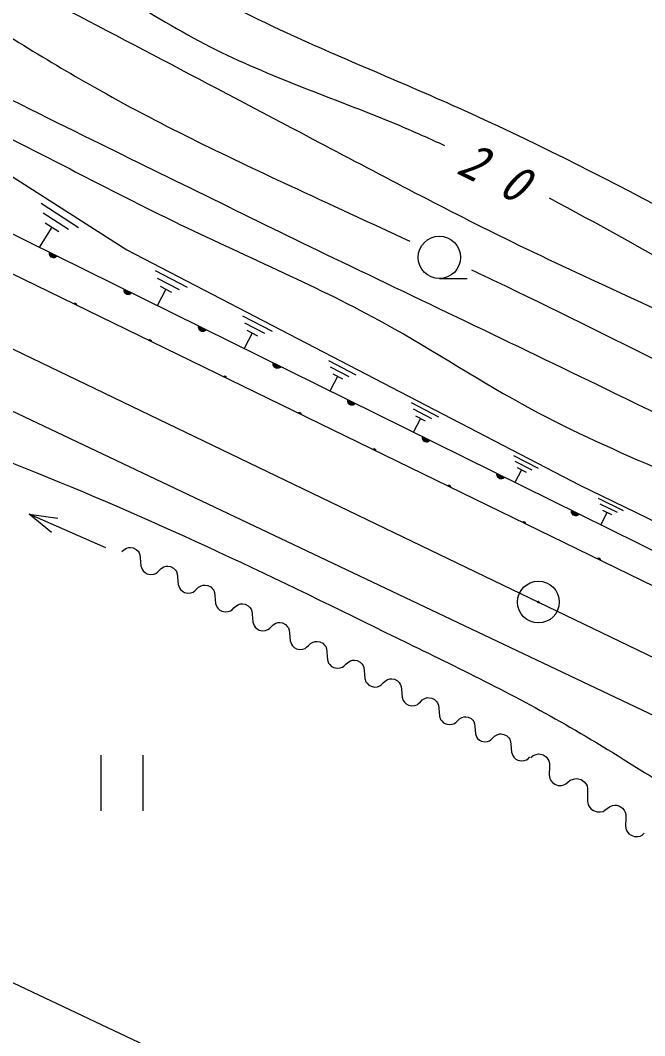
# Model space of a CAD drawing. Units: millimetres, scale not verified. Extents: x 40000 to 680000, y 20000 to 380000.
# Drawn here: x 149794 to 172216, y 276443 to 312904 of the extents above; entities that cross this region are included whole.
import ezdxf

# ---------------------------------------------------------------- set-up
doc = ezdxf.new("R2010")
doc.units = ezdxf.units.MM
doc.header["$LTSCALE"] = 1000
doc.layers.add('M-BGD', color=7, linetype='Continuous', lineweight=25)
doc.styles.add('ＭＳ ゴシック', font='')
doc.styles.get('ＭＳ ゴシック').set_extended_font_data('MS Gothic')

msp = doc.modelspace()

# ---------------------------------------------------------------- linework, layer by layer
at = {"layer": 'M-BGD'}
for p, q in [((122208, 317076), (197616, 280392)), ((130890, 314434), (197853, 281340)), ((126294, 309881), (195568, 277014)), ((150538, 306337), (151880, 305466)), ((151526, 305390), (150614, 305983)), ((150689, 305628), (151172, 305315)), ((150931, 305472), (150478, 304774)), ((150842, 304513), (151068, 304401)), ((151081, 304415), (150845, 304532)), ((150847, 304551), (151095, 304428)), ((151044, 304393), (150850, 304489)), ((150859, 304465), (151020, 304385)), ((150985, 304382), (150877, 304435)), ((154637, 303916), (155790, 303317)), ((155510, 303228), (154725, 303636)), ((154814, 303355), (155229, 303139)), ((164843, 303630), (165843, 303630)), ((153521, 303189), (153747, 303078)), ((153760, 303091), (153523, 303208)), ((153526, 303227), (153773, 303105)), ((153722, 303069), (153529, 303165)), ((153537, 303141), (153698, 303061)), ((153664, 303058), (153556, 303112)), ((155022, 303247), (154710, 302648)), ((151724, 302727), (151806, 302686)), ((151806, 302695), (151731, 302732)), ((151740, 302737), (151804, 302705)), ((151801, 302716), (151750, 302740)), ((151764, 302740), (151793, 302726)), ((157769, 302290), (158833, 301737)), ((156204, 301903), (156452, 301781)), ((158575, 301655), (157851, 302031)), ((156199, 301865), (156425, 301754)), ((156438, 301767), (156202, 301884)), ((156401, 301746), (156207, 301841)), ((156215, 301817), (156377, 301738)), ((156342, 301735), (156234, 301788)), ((158124, 301673), (157836, 301119)), ((157932, 301772), (158316, 301573)), ((154410, 301420), (154493, 301379)), ((154493, 301388), (154417, 301425)), ((154426, 301430), (154491, 301398)), ((154487, 301409), (154437, 301433)), ((154450, 301433), (154479, 301419)), ((158878, 300542), (159104, 300430)), ((159117, 300444), (158880, 300561)), ((158883, 300579), (159130, 300457)), ((159079, 300422), (158886, 300518)), ((158894, 300494), (159055, 300414)), ((159020, 300411), (158913, 300464)), ((160863, 300683), (161839, 300176)), ((161601, 300101), (160938, 300446)), ((157097, 300113), (157180, 300072)), ((157180, 300081), (157104, 300118)), ((157113, 300123), (157178, 300091)), ((157174, 300102), (157124, 300126)), ((157137, 300126), (157166, 300112)), ((161188, 300117), (160925, 299609)), ((161013, 300208), (161364, 300026)), ((161556, 299218), (161782, 299106)), ((161795, 299120), (161559, 299237)), ((161561, 299256), (161809, 299133)), ((161758, 299098), (161564, 299194)), ((161572, 299170), (161734, 299090)), ((161699, 299087), (161591, 299140)), ((163834, 299176), (164811, 298669)), ((159784, 298806), (159866, 298765)), ((159866, 298774), (159791, 298811)), ((159800, 298816), (159864, 298784)), ((159861, 298795), (159810, 298819)), ((159824, 298819), (159853, 298805)), ((164573, 298594), (163909, 298939)), ((163984, 298702), (164336, 298519)), ((164160, 298610), (163896, 298103)), ((164235, 297894), (164461, 297783)), ((164474, 297796), (164237, 297913)), ((164240, 297932), (164487, 297810)), ((164436, 297774), (164243, 297870)), ((164251, 297846), (164412, 297766)), ((164377, 297763), (164270, 297817)), ((162470, 297499), (162553, 297458)), ((162553, 297467), (162477, 297504)), ((162486, 297509), (162551, 297477)), ((162547, 297488), (162497, 297512)), ((162510, 297513), (162539, 297499)), ((167500, 297280), (168387, 296819)), ((168171, 296751), (167568, 297064)), ((167636, 296848), (167955, 296682)), ((166913, 296571), (167139, 296459)), ((167152, 296472), (166916, 296589)), ((166918, 296608), (167166, 296486)), ((167115, 296451), (166921, 296546)), ((166929, 296522), (167091, 296443)), ((167056, 296440), (166948, 296493)), ((167796, 296765), (167556, 296304)), ((165157, 296192), (165240, 296151)), ((165240, 296160), (165164, 296197)), ((165173, 296202), (165238, 296170)), ((165234, 296181), (165184, 296205)), ((165197, 296206), (165226, 296192)), ((170548, 295740), (171449, 295307)), ((171236, 295232), (170623, 295526)), ((152859, 293962), (150111, 295167)), ((169592, 295247), (169817, 295135)), ((169831, 295149), (169594, 295266)), ((169597, 295284), (169844, 295162)), ((169793, 295127), (169600, 295223)), ((169608, 295199), (169769, 295119)), ((169734, 295116), (169627, 295169)), ((170860, 295235), (170635, 294766)), ((170698, 295313), (171022, 295157)), ((167844, 294885), (167926, 294845)), ((167926, 294853), (167851, 294890)), ((167860, 294895), (167924, 294863)), ((167921, 294874), (167870, 294898)), ((167884, 294899), (167912, 294885)), ((170530, 293578), (170613, 293538)), ((170613, 293547), (170537, 293583)), ((170546, 293588), (170611, 293556)), ((170607, 293567), (170557, 293592)), ((170570, 293592), (170599, 293578)), ((152687, 286515), (152687, 284515)), ((154207, 284515), (154207, 286515))]:
    msp.add_line(p, q, dxfattribs=at)
for points in [[(75475, 330792), (83732, 329677), (95935, 328820), (104659, 326903), (116383, 324786), (125359, 321256), (137915, 314851), (142879, 311523), (153620, 304665), (169885, 296211), (177951, 292295), (201748, 280940), (208878, 279185), (215020, 278034), (220614, 277869), (223912, 278665)], [(120618, 315023), (168398, 292013), (196590, 278437)], [(71950, 305130), (75564, 304599), (77745, 304014), (81522, 303641), (95301, 300822), (100128, 299504), (120621, 292202), (140524, 282604), (163500, 271733), (175432, 265748), (179102, 263744), (184645, 261946), (194758, 259211), (198916, 258312), (206020, 256431), (211168, 254935), (214248, 254275), (216887, 254231), (218295, 254891)], [(150915, 294509), (150111, 295167), (151140, 295022)], [(153444, 293826), (153512, 293893), (153606, 293947), (153686, 293973), (153753, 293973), (153847, 293960), (153954, 293906), (154021, 293838), (154061, 293785), (154088, 293704), (154101, 293597), (154127, 293315), (154167, 293194), (154207, 293140), (154274, 293073), (154355, 293033), (154475, 293005), (154583, 293019), (154663, 293045), (154717, 293085), (154784, 293152)], [(154784, 293152), (154852, 293219), (154946, 293273), (155026, 293299), (155093, 293299), (155187, 293285), (155294, 293232), (155361, 293164), (155401, 293111), (155428, 293030), (155441, 292923), (155467, 292641), (155507, 292520), (155547, 292466), (155614, 292399), (155695, 292358), (155815, 292331), (155923, 292345), (156003, 292371), (156057, 292411), (156124, 292478)], [(156124, 292478), (156192, 292545), (156286, 292599), (156366, 292625), (156433, 292625), (156527, 292611), (156634, 292557), (156701, 292490), (156741, 292436), (156768, 292356), (156781, 292248), (156807, 291967), (156847, 291846), (156887, 291792), (156954, 291725), (157035, 291684), (157155, 291657), (157263, 291670), (157343, 291697), (157397, 291737), (157464, 291804)], [(157464, 291804), (157532, 291871), (157626, 291924), (157706, 291951), (157773, 291951), (157867, 291937), (157974, 291883), (158041, 291816), (158081, 291762), (158108, 291682), (158121, 291574), (158147, 291293), (158187, 291172), (158227, 291118), (158294, 291051), (158375, 291010), (158495, 290983), (158603, 290996), (158683, 291023), (158737, 291063), (158804, 291130)], [(158804, 291130), (158871, 291197), (158966, 291250), (159046, 291277), (159113, 291277), (159207, 291263), (159314, 291209), (159381, 291142), (159421, 291088), (159448, 291008), (159461, 290900), (159487, 290618), (159527, 290498), (159567, 290444), (159634, 290377), (159715, 290336), (159835, 290309), (159943, 290322), (160023, 290349), (160077, 290389), (160144, 290456)], [(160144, 290456), (160211, 290523), (160306, 290576), (160386, 290603), (160453, 290603), (160547, 290589), (160654, 290535), (160721, 290468), (160761, 290414), (160788, 290334), (160801, 290226), (160827, 289944), (160867, 289824), (160907, 289770), (160974, 289703), (161055, 289662), (161175, 289635), (161283, 289648), (161363, 289675), (161417, 289715), (161484, 289782)], [(161484, 289782), (161551, 289849), (161646, 289902), (161726, 289929), (161793, 289929), (161887, 289915), (161994, 289861), (162061, 289794), (162101, 289740), (162128, 289659), (162141, 289552), (162167, 289270), (162207, 289149), (162247, 289096), (162314, 289028), (162395, 288988), (162515, 288961), (162623, 288974), (162703, 289001), (162757, 289041), (162824, 289108)], [(162824, 289108), (162891, 289175), (162986, 289228), (163066, 289255), (163133, 289254), (163227, 289241), (163334, 289187), (163401, 289120), (163441, 289066), (163468, 288985), (163481, 288878), (163507, 288596), (163547, 288475), (163587, 288422), (163654, 288354), (163735, 288314), (163855, 288287), (163963, 288300), (164043, 288327), (164097, 288367), (164164, 288434)], [(164164, 288434), (164231, 288500), (164326, 288554), (164406, 288581), (164473, 288580), (164567, 288567), (164674, 288513), (164741, 288446), (164781, 288392), (164808, 288311), (164821, 288204), (164847, 287922), (164887, 287801), (164927, 287747), (164994, 287680), (165075, 287640), (165195, 287613), (165303, 287626), (165383, 287652), (165437, 287693), (165504, 287759)], [(165504, 287759), (165567, 287822), (165655, 287872), (165730, 287897), (165793, 287896), (165880, 287884), (165980, 287833), (166043, 287771), (166080, 287720), (166105, 287645), (166117, 287545), (166142, 287282), (166179, 287169), (166216, 287119), (166279, 287056), (166354, 287019), (166467, 286993), (166567, 287006), (166642, 287030), (166692, 287068), (166755, 287130)], [(166755, 287130), (166822, 287197), (166916, 287251), (166997, 287277), (167064, 287277), (167158, 287263), (167265, 287210), (167332, 287142), (167372, 287089), (167399, 287008), (167412, 286901), (167438, 286619), (167478, 286498), (167518, 286444), (167585, 286377), (167665, 286336), (167786, 286309), (167893, 286322), (167974, 286349), (168028, 286389), (168095, 286456)], [(168131, 286438), (168211, 286500), (168318, 286544), (168407, 286561), (168478, 286552), (168575, 286525), (168682, 286454), (168744, 286374), (168779, 286312), (168797, 286223), (168796, 286108), (168787, 285806), (168813, 285673), (168848, 285611), (168910, 285531), (168990, 285477), (169114, 285432), (169229, 285432), (169318, 285450), (169380, 285485), (169460, 285547)], [(169460, 285547), (169545, 285613), (169659, 285660), (169753, 285678), (169829, 285669), (169932, 285640), (170045, 285564), (170111, 285479), (170149, 285413), (170167, 285319), (170167, 285196), (170157, 284876), (170185, 284734), (170222, 284668), (170288, 284583), (170373, 284526), (170504, 284479), (170627, 284478), (170721, 284497), (170788, 284535), (170873, 284600)], [(170873, 284600), (170953, 284662), (171059, 284706), (171148, 284724), (171219, 284715), (171317, 284688), (171423, 284617), (171485, 284537), (171520, 284474), (171538, 284386), (171537, 284270), (171528, 283969), (171554, 283835), (171589, 283773), (171651, 283693), (171731, 283640), (171855, 283595), (171971, 283595), (172059, 283612), (172122, 283647), (172202, 283709)]]:
    msp.add_lwpolyline(points, dxfattribs=at)
for points in [[(151114, 304439), (151087, 304412), (151057, 304393), (151017, 304380), (150982, 304377), (150945, 304382), (150902, 304403), (150875, 304430), (150856, 304459), (150842, 304500), (150839, 304534), (150845, 304572)], [(153792, 303115), (153765, 303088), (153736, 303069), (153696, 303056), (153661, 303053), (153623, 303058), (153580, 303079), (153553, 303106), (153534, 303136), (153521, 303176), (153518, 303211), (153523, 303248)], [(151717, 302721), (151725, 302730), (151735, 302736), (151749, 302741), (151760, 302742), (151773, 302740), (151787, 302733), (151796, 302725), (151803, 302715), (151807, 302701), (151808, 302690), (151807, 302677)], [(156471, 301792), (156444, 301765), (156414, 301746), (156374, 301732), (156339, 301729), (156302, 301734), (156259, 301756), (156232, 301782), (156213, 301812), (156199, 301852), (156196, 301887), (156202, 301925)], [(154403, 301414), (154412, 301423), (154422, 301430), (154435, 301434), (154447, 301435), (154459, 301433), (154474, 301426), (154483, 301418), (154489, 301408), (154494, 301395), (154495, 301383), (154493, 301370)], [(159149, 300468), (159122, 300441), (159093, 300422), (159053, 300408), (159018, 300406), (158980, 300411), (158937, 300432), (158910, 300459), (158891, 300488), (158878, 300528), (158875, 300563), (158880, 300601)], [(157090, 300107), (157099, 300116), (157109, 300123), (157122, 300127), (157134, 300128), (157146, 300127), (157160, 300120), (157169, 300111), (157176, 300101), (157180, 300088), (157181, 300076), (157180, 300063)], [(161827, 299144), (161801, 299117), (161771, 299098), (161731, 299085), (161696, 299082), (161659, 299087), (161616, 299108), (161589, 299135), (161570, 299164), (161556, 299205), (161553, 299239), (161559, 299277)], [(159777, 298800), (159785, 298809), (159795, 298816), (159809, 298820), (159820, 298821), (159833, 298820), (159847, 298813), (159856, 298804), (159862, 298794), (159867, 298781), (159868, 298769), (159866, 298756)], [(164506, 297820), (164479, 297793), (164450, 297775), (164410, 297761), (164375, 297758), (164337, 297763), (164294, 297785), (164267, 297811), (164248, 297841), (164235, 297881), (164232, 297916), (164237, 297953)], [(162463, 297493), (162472, 297502), (162482, 297509), (162495, 297513), (162507, 297514), (162519, 297513), (162534, 297506), (162543, 297497), (162549, 297487), (162554, 297474), (162555, 297462), (162553, 297449)], [(167184, 296497), (167158, 296470), (167128, 296451), (167088, 296437), (167053, 296434), (167016, 296440), (166973, 296461), (166946, 296487), (166927, 296517), (166913, 296557), (166910, 296592), (166916, 296630)], [(165150, 296186), (165159, 296195), (165168, 296202), (165182, 296206), (165193, 296207), (165206, 296206), (165220, 296199), (165229, 296190), (165236, 296180), (165240, 296167), (165241, 296155), (165240, 296143)], [(169863, 295173), (169836, 295146), (169807, 295127), (169767, 295113), (169732, 295111), (169694, 295116), (169651, 295137), (169624, 295164), (169605, 295193), (169592, 295233), (169589, 295268), (169594, 295306)], [(167836, 294879), (167845, 294888), (167855, 294895), (167868, 294899), (167880, 294900), (167893, 294899), (167907, 294892), (167916, 294883), (167922, 294873), (167927, 294860), (167928, 294848), (167926, 294836)], [(170523, 293572), (170532, 293581), (170542, 293588), (170555, 293592), (170567, 293593), (170579, 293592), (170594, 293585), (170603, 293576), (170609, 293566), (170614, 293553), (170615, 293541), (170613, 293529)]]:
    msp.add_lwpolyline(points, close=True, dxfattribs=at)
for centre, radius in [((164843, 304390), 760), ((168398, 292013), 750), ((168398, 292013), 30)]:
    msp.add_circle(centre, radius, dxfattribs=at)
for points, knots in [([(121538, 331837), (123112, 329963), (124686, 328089), (126456, 326406), (128616, 324353), (131069, 322586), (133684, 321146), (135893, 319929), (138218, 318945), (140440, 317768), (142727, 316578), (144896, 315180), (147069, 313790), (148850, 312665), (150625, 311531), (152457, 310498), (154729, 309207), (157091, 308079), (159461, 306973), (160902, 306300), (162346, 305639), (163788, 304972)], [0, 0, 0, 0, 1, 1, 1, 2, 2, 2, 3, 3, 3, 4, 4, 4, 5, 5, 5, 6, 6, 6, 7, 7, 7, 7]), ([(126445, 330067), (128159, 328282), (129874, 326496), (131768, 324927), (134065, 323025), (136627, 321441), (139220, 319935), (142740, 317892), (146318, 315994), (149902, 314098), (153447, 312258), (156972, 310393), (160503, 308532), (162811, 307318), (165114, 306091), (167457, 304947), (170187, 303618), (172972, 302401), (175703, 301075), (178943, 299518), (182120, 297836), (185284, 296115), (187841, 294767), (190396, 293434), (193027, 292171), (195376, 291080), (197780, 290114), (200340, 289518), (201634, 289230), (202961, 289052), (204284, 289160), (205481, 289258), (206675, 289591), (207725, 290164), (208121, 290380), (208497, 290630), (208872, 290881)], [0, 0, 0, 0, 1, 1, 1, 2, 2, 2, 3, 3, 3, 4, 4, 4, 5, 5, 5, 6, 6, 6, 7, 7, 7, 8, 8, 8, 9, 9, 9, 10, 10, 10, 11, 11, 11, 12, 12, 12, 12]), ([(128001, 329699), (129459, 328381), (130917, 327063), (132446, 325828), (135201, 323602), (138188, 321646), (141337, 320020), (144341, 318469), (147493, 317218), (150442, 315575), (152595, 314375), (154627, 312945), (156823, 311847), (158950, 310797), (161224, 310042), (163420, 309122), (163961, 308893), (164499, 308653), (165032, 308406)], [0, 0, 0, 0, 1, 1, 1, 2, 2, 2, 3, 3, 3, 4, 4, 4, 5, 5, 5, 6, 6, 6, 6]), ([(122332, 327407), (122636, 327093), (122946, 326784), (123262, 326483), (125865, 324001), (128923, 322002), (131977, 320041), (135332, 317888), (138683, 315780), (142144, 313852), (145508, 312013), (148938, 310306), (152375, 308611), (155258, 307195), (158137, 305777), (161027, 304380), (164405, 302754), (167790, 301144), (171160, 299503), (175505, 297413), (179843, 295312), (184100, 293033), (184492, 292824), (184883, 292613), (185274, 292402)], [0, 0, 0, 0, 1, 1, 1, 2, 2, 2, 3, 3, 3, 4, 4, 4, 5, 5, 5, 6, 6, 6, 7, 7, 7, 8, 8, 8, 8]), ([(133956, 326979), (135607, 325547), (137259, 324115), (139046, 322892), (142645, 320429), (146790, 318816), (150733, 316869), (153560, 315473), (156283, 313906), (159121, 312567), (161228, 311592), (163384, 310721), (165503, 309771), (170641, 307464), (175564, 304699), (180488, 301956), (183212, 300506), (185951, 299102), (188589, 297439), (190414, 296312), (192192, 295099), (194182, 294285), (195591, 293718), (197102, 293366), (198627, 293281), (200050, 293202), (201484, 293355), (202857, 293711), (203194, 293798), (203528, 293898), (203861, 293998)], [0, 0, 0, 0, 1, 1, 1, 2, 2, 2, 3, 3, 3, 4, 4, 4, 5, 5, 5, 6, 6, 6, 7, 7, 7, 8, 8, 8, 9, 9, 9, 10, 10, 10, 10]), ([(74239, 321793), (77580, 321394), (80921, 320994), (84272, 320689), (86650, 320472), (89034, 320302), (91407, 320020), (93078, 319821), (94744, 319566), (96386, 319202), (97689, 318915), (98976, 318557), (100251, 318162), (102938, 317323), (105567, 316320), (108204, 315338), (111484, 314066), (114743, 312783), (118089, 311621), (121177, 310556), (124359, 309638), (127082, 307905), (128230, 307175), (129298, 306303), (130426, 305527), (132639, 304006), (135075, 302841), (137545, 301776), (141903, 299851), (146394, 298286), (150795, 296489), (155191, 294710), (159456, 292632), (163711, 290533), (165679, 289579), (167643, 288614), (169533, 287522), (171597, 286331), (173578, 284999), (175623, 283774), (177387, 282715), (179199, 281736), (181044, 280829), (185250, 278750), (189656, 277097), (193983, 275269), (196482, 274239), (198958, 273167), (201436, 272075), (202750, 271495), (204065, 270911), (205429, 270477), (206263, 270212), (207116, 270004), (207968, 269796)], [0, 0, 0, 0, 1, 1, 1, 2, 2, 2, 3, 3, 3, 4, 4, 4, 5, 5, 5, 6, 6, 6, 7, 7, 7, 8, 8, 8, 9, 9, 9, 10, 10, 10, 11, 11, 11, 12, 12, 12, 13, 13, 13, 14, 14, 14, 15, 15, 15, 16, 16, 16, 17, 17, 17, 18, 18, 18, 18]), ([(141157, 312677), (143952, 311352), (146747, 310027), (149505, 308628), (151520, 307606), (153515, 306544), (155552, 305564), (158001, 304385), (160511, 303324), (162890, 302016), (164659, 301035), (166354, 299914), (168131, 298952), (171187, 297306), (174481, 296122), (177646, 294678), (180170, 293520), (182622, 292212), (185064, 290889), (187468, 289620), (189864, 288344), (192247, 287018), (194964, 285511), (197670, 283962), (200552, 282825), (202227, 282189), (203964, 281719), (205713, 281213), (207482, 280727), (209240, 280261), (211115, 280084), (212492, 279956), (213929, 279973), (215147, 280487), (216314, 281008), (217229, 282029), (218291, 282906), (219391, 283813), (220648, 284566), (221275, 285728), (221610, 286349), (221765, 287087), (221920, 287825)], [0, 0, 0, 0, 1, 1, 1, 2, 2, 2, 3, 3, 3, 4, 4, 4, 5, 5, 5, 6, 6, 6, 7, 7, 7, 8, 8, 8, 9, 9, 9, 10, 10, 10, 11, 11, 11, 12, 12, 12, 13, 13, 13, 14, 14, 14, 14]), ([(168784, 306528), (170523, 305603), (172238, 304632), (173959, 303673), (177001, 302025), (180055, 300414), (183065, 298699), (185122, 297535), (187166, 296345), (189303, 295330), (191354, 294370), (193494, 293596), (195684, 292964), (197989, 292354), (200326, 292019), (202782, 291673), (203758, 291536), (204754, 291396), (205650, 291673), (206071, 291803), (206470, 292025), (206869, 292247)], [0, 0, 0, 0, 1, 1, 1, 2, 2, 2, 3, 3, 3, 4, 4, 4, 5, 5, 5, 6, 6, 6, 7, 7, 7, 7]), ([(165994, 303943), (166401, 303751), (166807, 303559), (167213, 303364), (171369, 301390), (175438, 299235), (179574, 297217), (181767, 296153), (183977, 295125), (186176, 294076), (189579, 292516), (192999, 291065), (196333, 289198), (198755, 287891), (201116, 286430), (203817, 285791), (204864, 285551), (205958, 285443), (207024, 285590), (208139, 285744), (209223, 286178), (210165, 286793), (211106, 287408), (211905, 288203), (212704, 288998)], [0, 0, 0, 0, 1, 1, 1, 2, 2, 2, 3, 3, 3, 4, 4, 4, 5, 5, 5, 6, 6, 6, 7, 7, 7, 8, 8, 8, 8])]:
    msp.add_open_spline(points, degree=3, knots=knots, dxfattribs=at)

# ---------------------------------------------------------------- texts
at = {"layer": 'M-BGD', "insert": (165397, 307419), "char_height": 1320, "attachment_point": 7, "rotation": 333.3, "style": 'ＭＳ ゴシック'}
msp.add_mtext('\\T2.07;\\W0.9;\\Q15;20', dxfattribs=at)

doc.saveas('drawing.dxf')
